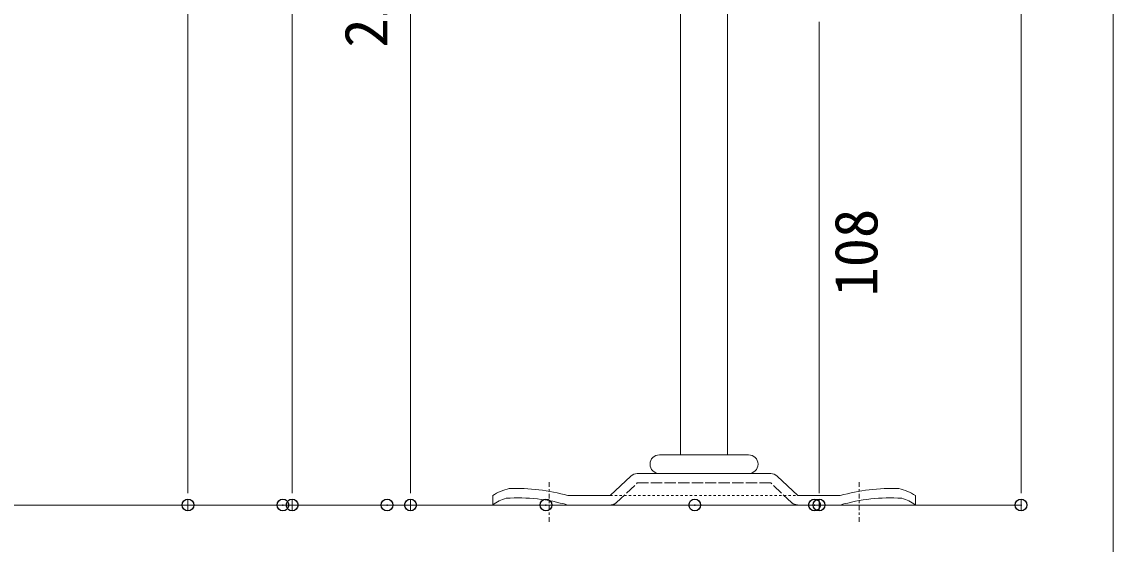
# Model space of a CAD drawing. Units: millimetres, scale not verified. Extents: x -1046 to 854, y -136 to 149.
# Drawn here: x -692.67 to -646.19, y -101.21 to -78.94 of the extents above; entities that cross this region are included whole.
import ezdxf
from ezdxf.enums import TextEntityAlignment as Align

# ---------------------------------------------------------------- set-up
doc = ezdxf.new("R2010")
doc.units = ezdxf.units.MM
doc.header["$PDMODE"] = 32
doc.header["$PDSIZE"] = 0.5
for name, pattern in [('CHAIN1', [8, 5, -1, 1, -1]), ('DASHED1', [1.8, 1.2, -0.6]), ('LONG_DASHED2', [13, 12, -1])]:
    doc.linetypes.add(name, pattern=pattern)
for name, color, linetype, lineweight in [('0-0_一般', 2, 'Continuous', 9), ('0-1_A10_通り芯寸法', 1, 'Continuous', 9), ('0-2_外形線2', 2, 'Continuous', 9), ('0-4_0', 2, 'Continuous', 9)]:
    doc.layers.add(name, color=color, linetype=linetype, lineweight=lineweight)
doc.layers.add('0-5_DEFPOINTS', color=7, linetype='Continuous')
doc.styles.add('ＭＳ ゴシック', font='')
doc.styles.get('ＭＳ ゴシック').set_extended_font_data('MS Gothic')

# ---------------------------------------------------------------- blocks, each defined once
blk = doc.blocks.new('グループ-41-1')
at = {"layer": '0-0_一般', "linetype": 'CHAIN1'}
for p, q in [((-8597.46, -49013.75), (-8597.46, -48970.25)), ((-8267.46, -49013.75), (-8267.46, -48970.25))]:
    blk.add_line(p, q, dxfattribs=at)
at = {"layer": '0-4_0'}
for p, q in [((-8479.96, -48942.25), (-8432.46, -48942.25)), ((-8384.96, -48942.25), (-8432.46, -48942.25)), ((-8503.5, -48962.25), (-8432.46, -48962.25)), ((-8479.96, -48962.25), (-8432.46, -48962.25)), ((-8384.96, -48962.25), (-8432.46, -48962.25)), ((-8361.42, -48962.25), (-8432.46, -48962.25)), ((-8532.46, -48985.75), (-8510.35, -48964.96)), ((-8332.46, -48985.75), (-8354.57, -48964.96)), ((-8657.46, -48995.75), (-8657.46, -48985.75)), ((-8577.46, -48985.75), (-8532.46, -48985.75)), ((-8287.46, -48985.75), (-8332.46, -48985.75)), ((-8207.46, -48995.75), (-8207.46, -48985.75)), ((-8657.46, -48995.75), (-8577.46, -48995.75)), ((-8577.46, -48995.75), (-8432.46, -48995.75)), ((-8287.46, -48995.75), (-8432.46, -48995.75)), ((-8207.46, -48995.75), (-8287.46, -48995.75))]:
    blk.add_line(p, q, dxfattribs=at)
at = {"layer": '0-4_0', "linetype": 'LONG_DASHED2'}
for p, q in [((-8525.61, -48993.03), (-8503.5, -48972.25)), ((-8503.5, -48972.25), (-8432.46, -48972.25)), ((-8361.42, -48972.25), (-8432.46, -48972.25)), ((-8339.31, -48993.03), (-8361.42, -48972.25))]:
    blk.add_line(p, q, dxfattribs=at)
at = {"layer": '0-4_0', "linetype": 'DASHED1'}
blk.add_line((-8532.46, -48985.75), (-8332.46, -48985.75), dxfattribs=at)
at = {"layer": '0-4_0'}
for centre, radius, start, end in [((-8479.96, -48952.25), 10, 90, 180), ((-8384.96, -48952.25), 10, 0, 90), ((-8503.5, -48972.25), 10, 90, 133.22853), ((-8479.96, -48952.25), 10, 180, 270), ((-8384.96, -48952.25), 10, 270, 0), ((-8361.42, -48972.25), 10, 46.77147, 90), ((-8629.41, -49027.14), 50, 102.09637, 124.12695), ((-8632.23, -49178.1), 200, 74.1055, 92.19297), ((-8232.69, -49178.1), 200, 87.80703, 105.8945), ((-8235.51, -49027.14), 50, 55.87305, 77.90363), ((-8632.67, -49027.14), 40, 104.94806, 128.30284), ((-8630.82, -49178.1), 190, 73.68982, 93.67123), ((-8234.1, -49178.1), 190, 86.32877, 106.31018), ((-8232.25, -49027.14), 40, 51.69716, 75.05194)]:
    blk.add_arc(centre, radius, start, end, dxfattribs=at)
at = {"layer": '0-4_0', "linetype": 'LONG_DASHED2'}
for centre, start, end in [((-8532.46, -48985.75), 270, 313.22853), ((-8332.46, -48985.75), 226.77147, 270)]:
    blk.add_arc(centre, 10, start, end, dxfattribs=at)
blk = doc.blocks.new('_DOT')
at = {"layer": '0-4_0', "color": 7}
for p, q in [((-2.5, 0), (-5, 0)), ((-1.25, 0), (1.25, 0))]:
    blk.add_line(p, q, dxfattribs=at)

msp = doc.modelspace()

# ---------------------------------------------------------------- linework, layer by layer
at = {"layer": '0-0_一般'}
for p, q in [((-664.612, -50.137), (-664.612, -97.397)), ((-662.612, -50.137), (-662.612, -97.397))]:
    msp.add_line(p, q, dxfattribs=at)
at = {"layer": '0-0_一般', "color": 5}
msp.add_lwpolyline([(-1046.189, 136.5), (-646.189, 136.5), (-646.189, -123.5), (-1046.189, -123.5)], close=True, dxfattribs=at)
at = {"layer": '0-1_A10_通り芯寸法'}
for p, q in [((-685.59, -33.137), (-685.59, -98.537)), ((-681.154, -38.537), (-681.154, -98.537)), ((-650.114, -52.137), (-650.114, -98.537)), ((-676.114, -57.537), (-676.114, -98.537)), ((-658.714, -78.937), (-658.714, -98.537)), ((-682.547, -99.537), (-685.59, -99.537)), ((-678.112, -99.537), (-681.154, -99.537)), ((-671.344, -99.537), (-676.114, -99.537)), ((-663.007, -99.537), (-658.714, -99.537)), ((-657.907, -99.537), (-650.114, -99.537))]:
    msp.add_line(p, q, dxfattribs=at)
at = {"layer": '0-2_外形線2'}
msp.add_line((-888.314, -99.537), (-651.612, -99.537), dxfattribs=at)
at = {"layer": '0-5_DEFPOINTS'}
for p in [(-685.59, -99.537), (-681.547, -99.537), (-681.154, -99.537), (-677.112, -99.537), (-676.114, -99.537), (-670.344, -99.537), (-664.007, -99.537), (-658.907, -99.537), (-658.714, -99.537), (-650.114, -99.537)]:
    msp.add_point(p, dxfattribs=at)

# ---------------------------------------------------------------- block references
at = {"layer": '0-1_A10_通り芯寸法', "xscale": 0.1999878, "yscale": 0.1999878, "rotation": 270}
for p in [(-685.59, -99.537), (-681.154, -99.537), (-676.114, -99.537), (-658.714, -99.537), (-650.114, -99.537)]:
    msp.add_blockref('_DOT', p, dxfattribs=at)
at = {"layer": '0-2_外形線2', "xscale": 0.04, "yscale": 0.04}
msp.add_blockref('グループ-41-1', (-326.314, 1860.293), dxfattribs=at)

# ---------------------------------------------------------------- texts
at = {"layer": '0-1_A10_通り芯寸法', "style": 'ＭＳ ゴシック'}
for s, p in [('215', (-676.547, -80.037)), ('108', (-655.677, -90.648))]:
    msp.add_text(s, height=1.833, rotation=90, dxfattribs=at).set_placement(p, align=Align.BOTTOM_LEFT)

doc.saveas('drawing.dxf')
